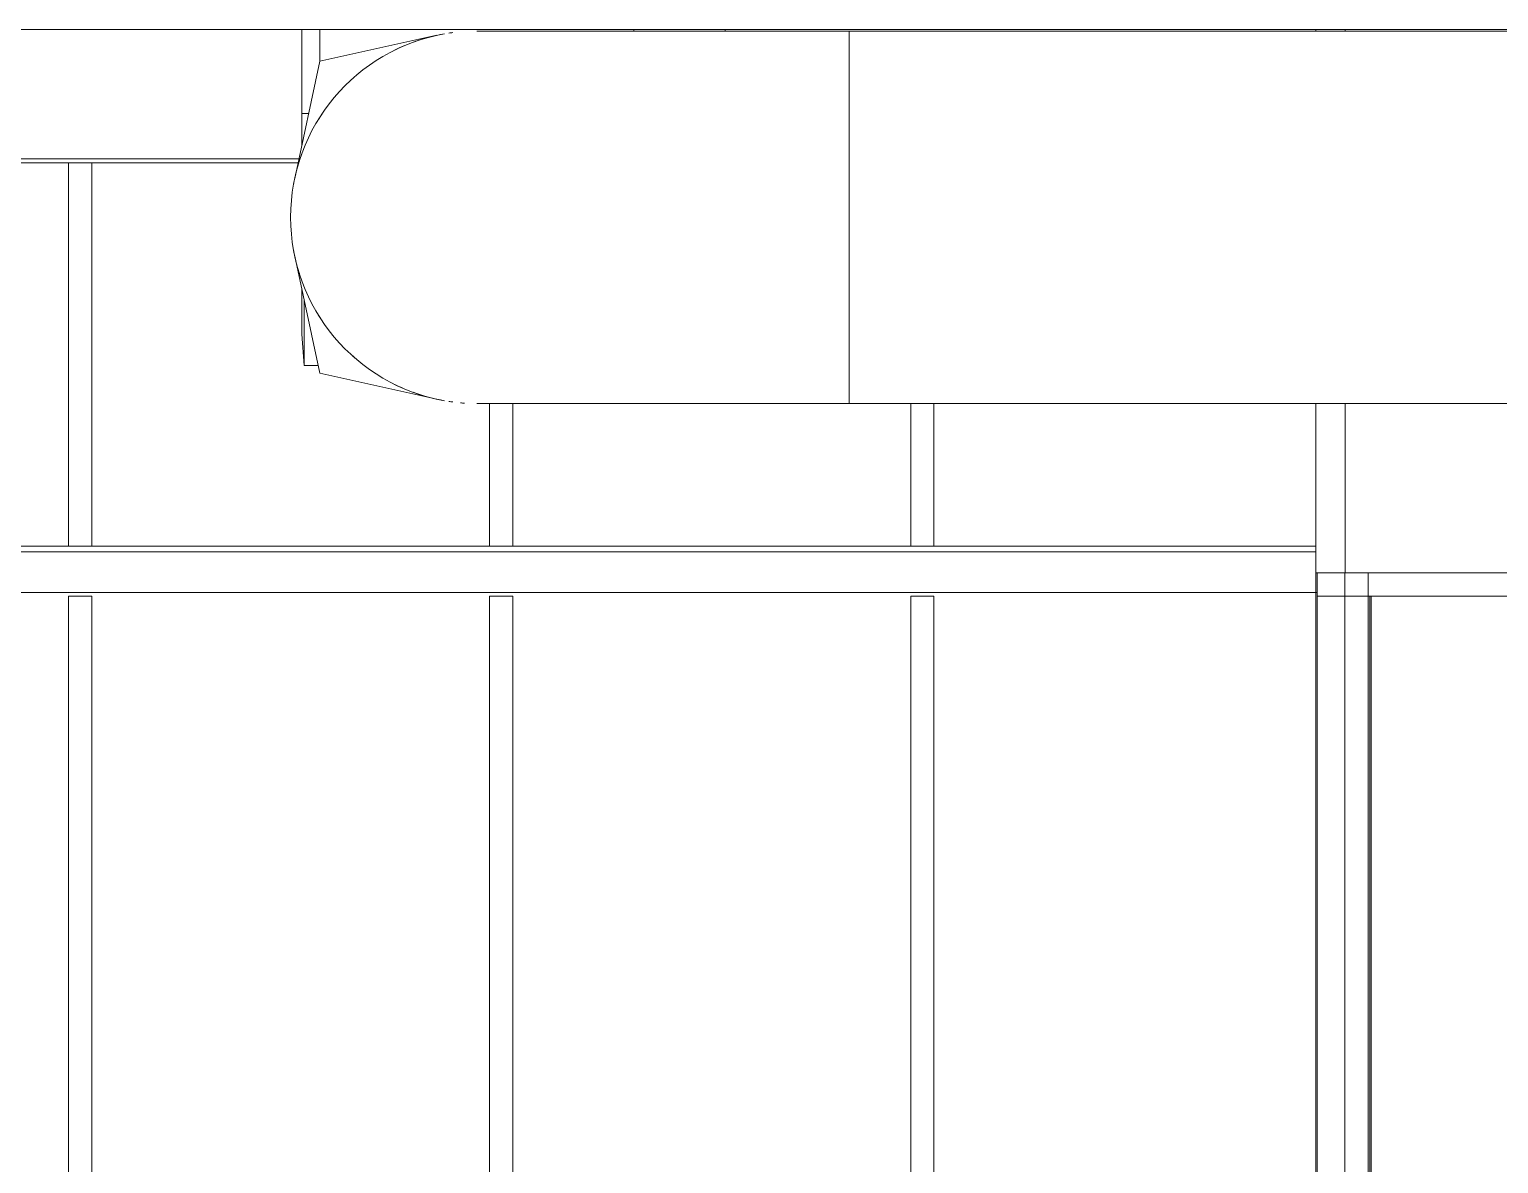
# Model space of a CAD drawing. Header units: inches. Extents: x 21408 to 98131, y -290 to 853.
# Drawn here: x 35300.8 to 35427, y 47.3 to 144.7 of the extents above; entities that cross this region are included whole.
import ezdxf

# ---------------------------------------------------------------- set-up
doc = ezdxf.new("R2010")
doc.units = ezdxf.units.IN
doc.header["$MEASUREMENT"] = 0
for name, color, linetype, lineweight in [('A-GLAZ-CWMG', 51, 'Continuous', 9), ('I-WALL', 2, 'Continuous', 9), ('M-HVAC-DUCT', 70, 'Continuous', 9), ('M-HVAC-DUCT-ANNO', 70, 'Continuous', 9), ('S-BEAM', 12, 'Continuous', 9)]:
    doc.layers.add(name, color=color, linetype=linetype, lineweight=lineweight)

# ---------------------------------------------------------------- blocks, each defined once
blk = doc.blocks.new('Girt_C - 8_D-1472944-Building Section - East_West looking South')
at = {"layer": 'S-BEAM'}
for p, q in [((-26128.02, 100.3), (-26258.61, 100.3)), ((-26128.02, 99.82), (-26258.61, 99.82)), ((-26258.61, 96.32), (-26127.89, 96.32))]:
    blk.add_line(p, q, dxfattribs=at)
blk = doc.blocks.new('Rectangular Mullion - Exterior 2_ x 4_5_-1142343-Building Section - East_West looking South')
at = {"layer": 'A-GLAZ-CWMG'}
for p, q in [((-26162.83, 96), (-26160.83, 96)), ((-26162.83, 96), (-26162.83, 2)), ((-26160.83, 96), (-26160.83, 2)), ((-26160.83, 2), (-26162.83, 2))]:
    blk.add_line(p, q, dxfattribs=at)
blk = doc.blocks.new('Rectangular Mullion - Exterior 2_ x 4_5_-V195-Building Section - East_West looking South')
at = {"layer": 'A-GLAZ-CWMG'}
for p, q in [((-26199.02, 96), (-26197.02, 96)), ((-26199.02, 96), (-26199.02, 30)), ((-26197.02, 96), (-26197.02, 30))]:
    blk.add_line(p, q, dxfattribs=at)
blk = doc.blocks.new('Rectangular Mullion - Exterior 2_ x 4_5_-V196-Building Section - East_West looking South')
at = {"layer": 'A-GLAZ-CWMG'}
for p, q in [((-26235.2, 96), (-26233.2, 96)), ((-26235.2, 96), (-26235.2, 2)), ((-26233.2, 96), (-26233.2, 3.46)), ((-26233.68, 2), (-26235.2, 2))]:
    blk.add_line(p, q, dxfattribs=at)
blk = doc.blocks.new('Rectangular Mullion - Exterior 2_ x 4_5_-1142344-Building Section - East_West looking South')
at = {"layer": 'A-GLAZ-CWMG'}
for p, q in [((-26162.83, 112.56), (-26162.83, 100.3)), ((-26160.83, 112.56), (-26160.83, 100.3))]:
    blk.add_line(p, q, dxfattribs=at)
blk = doc.blocks.new('Rectangular Mullion - Exterior 2_ x 4_5_-V197-Building Section - East_West looking South')
at = {"layer": 'A-GLAZ-CWMG'}
for p, q in [((-26199.02, 112.55), (-26199.02, 100.3)), ((-26197.02, 112.55), (-26197.02, 100.3))]:
    blk.add_line(p, q, dxfattribs=at)
blk = doc.blocks.new('Rectangular Mullion - Exterior 2_ x 4_5_-V198-Building Section - East_West looking South')
at = {"layer": 'A-GLAZ-CWMG'}
for p, q in [((-26235.2, 133.23), (-26235.2, 100.3)), ((-26233.2, 133.23), (-26233.2, 100.3))]:
    blk.add_line(p, q, dxfattribs=at)
blk = doc.blocks.new('Rectangular Mullion - Exterior 2_ x 4_5_-1142646-Building Section - East_West looking South')
at = {"layer": 'A-GLAZ-CWMG'}
for p, q in [((-26127.89, 98), (-26127.89, 96)), ((-26125.52, 98), (-26127.89, 98)), ((-26127.89, 96), (-26125.52, 96))]:
    blk.add_line(p, q, dxfattribs=at)
blk = doc.blocks.new('Rectangular Mullion - Exterior 2_ x 4_5_-1142586-Building Section - East_West looking South')
at = {"layer": 'A-GLAZ-CWMG'}
for p, q in [((-26127.89, 98), (-26125.52, 98)), ((-26127.89, 30), (-26127.89, 98)), ((-26123.39, 96), (-26123.39, 30)), ((-26127.89, 27.77), (-26127.89, 28.75)), ((-26123.39, 28.75), (-26123.39, 28.33)), ((-26127.89, 17.52), (-26127.89, 26.77)), ((-26127.89, 6), (-26127.89, 15.62)), ((-26123.39, 14.94), (-26123.39, 2)), ((-26125.52, 2), (-26127.64, 2)), ((-26123.39, 2), (-26123.52, 2))]:
    blk.add_line(p, q, dxfattribs=at)
blk = doc.blocks.new('Rectangular Mullion - Exterior 2_ x 4_5_-1142584-Building Section - East_West looking South')
at = {"layer": 'A-GLAZ-CWMG'}
for q in [(-26125.52, 98), (-26089.45, 96)]:
    blk.add_line((-26125.52, 96), q, dxfattribs=at)
blk = doc.blocks.new('W-Wide Flange - W12X19-1472862-Building Section - East_West looking South')
at = {"layer": 'S-BEAM'}
for p, q in [((-26262.89, 144.55), (-26262.89, 144.69)), ((-26262.89, 141.09), (-26262.89, 144.55)), ((-26258.61, 133.58), (-26215.39, 133.58)), ((-26258.61, 133.23), (-26215.46, 133.23))]:
    blk.add_line(p, q, dxfattribs=at)
blk = doc.blocks.new('Girt_C - 10_D-1401468-Building Section - East_West looking South')
at = {"layer": 'S-BEAM'}
blk.add_line((-26262.89, 144.69), (-25985.89, 144.69), dxfattribs=at)
blk = doc.blocks.new('Rectangular Mullion - Exterior 2_ x 4_5_-1142587-Building Section - East_West looking South')
at = {"layer": 'A-GLAZ-CWMG'}
for p, q in [((-26125.52, 98), (-26125.52, 30)), ((-26123.52, 30), (-26123.52, 98)), ((-26125.52, 28.75), (-26125.52, 28.24)), ((-26123.52, 28.33), (-26123.52, 28.75)), ((-26125.52, 26.4), (-26125.52, 17.52)), ((-26125.52, 15.73), (-26125.52, 14.53)), ((-26123.52, 2), (-26123.52, 14.55)), ((-26125.52, 8.46), (-26125.52, 2)), ((-26123.52, 2), (-26125.52, 2))]:
    blk.add_line(p, q, dxfattribs=at)
blk = doc.blocks.new('Rectangular Elbow - Radius - 1 W-1436817-Building Section - East_West looking South')
at = {"layer": 'M-HVAC-DUCT'}
for p, q in [((-26215.14, 137.45), (-26214.57, 137.45)), ((-26215.14, 137.45), (-26215.14, 134.73)), ((-26215.14, 122.36), (-26215.14, 118.51))]:
    blk.add_line(p, q, dxfattribs=at)
blk = doc.blocks.new('Rectangular Transition - Angle - 45 Degree-1437918-Building Section - East_West looking South')
at = {"layer": 'M-HVAC-DUCT'}
for p, q in [((-26215.14, 118.51), (-26215.14, 122.36)), ((-26214.95, 121.47), (-26214.95, 115.82)), ((-26214.95, 115.82), (-26215.14, 118.51)), ((-26214.95, 115.82), (-26213.74, 115.82))]:
    blk.add_line(p, q, dxfattribs=at)
blk = doc.blocks.new('Round Elbow - 1_0 D-1542880-Building Section - East_West looking South')
at = {"layer": 'M-HVAC-DUCT'}
for p, q in [((-26168.11, 144.55), (-26168.11, 128.55)), ((-26168.11, 128.55), (-26168.11, 112.55))]:
    blk.add_line(p, q, dxfattribs=at)
at = {"layer": 'M-HVAC-DUCT', "flags": 128}
for points in [[(-26168.11, 144.55), (-26169.39, 144.55), (-26170.67, 144.55), (-26171.94, 144.55), (-26173.21, 144.55), (-26174.47, 144.55), (-26175.72, 144.55), (-26176.95, 144.55), (-26178.18, 144.55), (-26179.38, 144.55), (-26180.57, 144.55), (-26181.74, 144.55), (-26182.89, 144.55), (-26184.01, 144.55), (-26185.11, 144.55), (-26186.18, 144.55), (-26187.22, 144.55), (-26188.23, 144.55), (-26189.21, 144.55), (-26190.15, 144.55), (-26191.06, 144.55), (-26191.94, 144.55), (-26192.77, 144.55), (-26193.57, 144.55), (-26194.32, 144.55), (-26195.04, 144.55), (-26195.71, 144.55), (-26196.33, 144.55), (-26196.91, 144.55), (-26197.45, 144.55), (-26197.93, 144.55), (-26198.37, 144.55), (-26198.77, 144.55), (-26199.11, 144.55), (-26199.4, 144.55), (-26199.64, 144.55), (-26199.84, 144.55), (-26199.98, 144.55), (-26200.07, 144.55), (-26200.11, 144.55), (-26200.11, 144.55)], [(-26200.11, 112.55), (-26200.08, 112.55), (-26200.01, 112.55), (-26199.88, 112.55), (-26199.7, 112.55), (-26199.47, 112.55), (-26199.19, 112.55), (-26198.86, 112.55), (-26198.48, 112.55), (-26198.06, 112.55), (-26197.58, 112.55), (-26197.06, 112.55), (-26196.49, 112.55), (-26195.88, 112.55), (-26195.22, 112.55), (-26194.52, 112.55), (-26193.78, 112.55), (-26192.99, 112.55), (-26192.17, 112.55), (-26191.3, 112.55), (-26190.4, 112.55), (-26189.47, 112.55), (-26188.5, 112.55), (-26187.5, 112.55), (-26186.46, 112.55), (-26185.4, 112.55), (-26184.31, 112.55), (-26183.19, 112.55), (-26182.05, 112.55), (-26180.89, 112.55), (-26179.7, 112.55), (-26178.5, 112.55), (-26177.28, 112.55), (-26176.05, 112.55), (-26174.8, 112.55), (-26173.55, 112.55), (-26172.28, 112.55), (-26171.01, 112.55), (-26169.73, 112.55), (-26168.45, 112.55), (-26168.11, 112.55)]]:
    blk.add_lwpolyline(points, dxfattribs=at)
at = {"layer": 'M-HVAC-DUCT'}
for start, end in [(100, 180), (180, 260), (265.0119, 266.219)]:
    blk.add_arc((-26200.11, 128.55), 16, start, end, dxfattribs=at)
blk = doc.blocks.new('Rectangular Elbow - Radius - 1 W-V316-Building Section - East_West looking South')
at = {"layer": 'M-HVAC-DUCT'}
for p, q in [((-26213.61, 144.65), (-26213.61, 141.96)), ((-26186.61, 144.51), (-26186.61, 144.65))]:
    blk.add_line(p, q, dxfattribs=at)
blk = doc.blocks.new('Round to Rectangular Transition - Angle - 45 Degree-1543017-Building Section - East_West looking South')
at = {"layer": 'M-HVAC-DUCT'}
for p, q in [((-26203.56, 144.18), (-26213.61, 141.96)), ((-26215.76, 131.89), (-26213.61, 141.96)), ((-26213.61, 115.15), (-26215.76, 125.21)), ((-26203.56, 112.93), (-26213.61, 115.15))]:
    blk.add_line(p, q, dxfattribs=at)
for start, end in [(100, 110), (160, 170), (190, 200), (250, 260)]:
    blk.add_arc((-26200.11, 128.55), 16, start, end, dxfattribs=at)

msp = doc.modelspace()

# ---------------------------------------------------------------- linework, layer by layer
at = {"layer": 'I-WALL'}
for p, q in [((35411.34, 144.55), (35411.34, 144.69)), ((35413.84, 144.69), (35413.84, 144.55)), ((35411.34, 30), (35411.34, 112.55)), ((35413.84, 112.55), (35413.84, 98)), ((35411.34, 98), (35553.46, 98)), ((35416.09, 96), (35416.09, 30))]:
    msp.add_line(p, q, dxfattribs=at)
at = {"layer": 'M-HVAC-DUCT'}
for p, q in [((35324.21, 144.69), (35324.21, 137.45)), ((35360.59, 144.69), (35360.59, 144.55)), ((35548.81, 144.55), (35371.24, 144.55)), ((35371.24, 112.55), (35371.24, 144.55)), ((35324.79, 137.45), (35324.21, 137.45)), ((35371.24, 112.55), (35548.81, 112.55))]:
    msp.add_line(p, q, dxfattribs=at)
at = {"layer": 'M-HVAC-DUCT-ANNO'}
for start, end in [(97.4229, 98.6921), (113.1006, 116.1591), (130.9091, 131.9224), (145.3229, 148.3028), (162.4153, 165.342), (194.658, 197.5847), (211.7709, 214.413), (228.0776, 229.0909), (243.8409, 246.5777), (261.3079, 262.5771)]:
    msp.add_arc((35339.24, 128.55), 16, start, end, dxfattribs=at)

# ---------------------------------------------------------------- block references
at = {"layer": 'A-GLAZ-CWMG'}
for name in ['Rectangular Mullion - Exterior 2_ x 4_5_-V198-Building Section - East_West looking South', 'Rectangular Mullion - Exterior 2_ x 4_5_-V197-Building Section - East_West looking South', 'Rectangular Mullion - Exterior 2_ x 4_5_-1142344-Building Section - East_West looking South', 'Rectangular Mullion - Exterior 2_ x 4_5_-1142646-Building Section - East_West looking South', 'Rectangular Mullion - Exterior 2_ x 4_5_-1142586-Building Section - East_West looking South', 'Rectangular Mullion - Exterior 2_ x 4_5_-1142584-Building Section - East_West looking South', 'Rectangular Mullion - Exterior 2_ x 4_5_-1142587-Building Section - East_West looking South', 'Rectangular Mullion - Exterior 2_ x 4_5_-V196-Building Section - East_West looking South', 'Rectangular Mullion - Exterior 2_ x 4_5_-V195-Building Section - East_West looking South', 'Rectangular Mullion - Exterior 2_ x 4_5_-1142343-Building Section - East_West looking South']:
    msp.add_blockref(name, (61539.35, 0), dxfattribs=at)
at = {"layer": 'M-HVAC-DUCT'}
for name in ['Round Elbow - 1_0 D-1542880-Building Section - East_West looking South', 'Round to Rectangular Transition - Angle - 45 Degree-1543017-Building Section - East_West looking South', 'Rectangular Elbow - Radius - 1 W-V316-Building Section - East_West looking South', 'Rectangular Elbow - Radius - 1 W-1436817-Building Section - East_West looking South', 'Rectangular Transition - Angle - 45 Degree-1437918-Building Section - East_West looking South']:
    msp.add_blockref(name, (61539.35, 0), dxfattribs=at)
at = {"layer": 'S-BEAM'}
for name in ['Girt_C - 10_D-1401468-Building Section - East_West looking South', 'W-Wide Flange - W12X19-1472862-Building Section - East_West looking South', 'Girt_C - 8_D-1472944-Building Section - East_West looking South']:
    msp.add_blockref(name, (61539.35, 0), dxfattribs=at)

doc.saveas('drawing.dxf')
